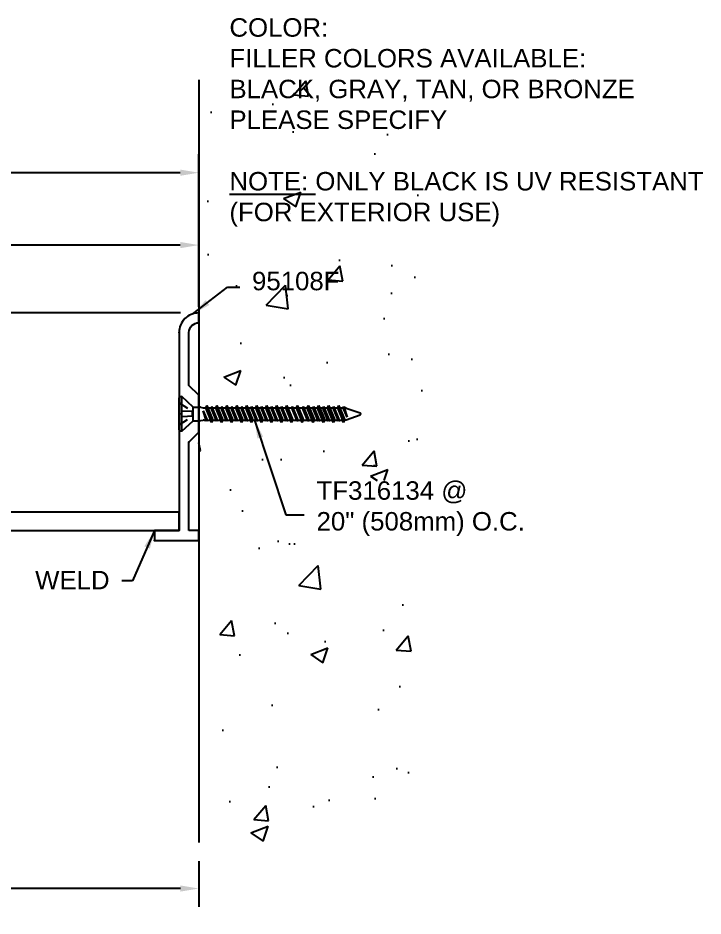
# Model space of a CAD drawing. Header units: inches. Extents: x -3 to 38.8, y -2.6 to 7.1.
# Drawn here: x 10.16 to 17.12, y -2.08 to 7.05 of the extents above; entities that cross this region are included whole.
import ezdxf

# ---------------------------------------------------------------- set-up
doc = ezdxf.new("R2010")
doc.units = ezdxf.units.IN
doc.header["$MEASUREMENT"] = 0
doc.linetypes.add('DASHED', pattern=[0.75, 0.5, -0.25])
for name, color, linetype in [('anchors', 4, 'Continuous'), ('conditions', 1, 'Continuous'), ('dimensions', 3, 'Continuous'), ('METALS', 7, 'Continuous'), ('Text', 2, 'Continuous')]:
    doc.layers.add(name, color=color, linetype=linetype)
doc.styles.add('ARIAL', font='arial.ttf')
doc.dimstyles.new('Arial', dxfattribs={"dimtxt": 0.1875, "dimasz": 0.1875, "dimexe": 0.1875, "dimexo": 0.1875, "dimgap": 0.1875, "dimtad": 0, "dimtih": 1, "dimtoh": 1, "dimdec": 4, "dimzin": 0, "dimdsep": 46, "dimlunit": 4, "dimtxsty": 'ARIAL', "dimcen": 0.09, "dimadec": 0, "dimazin": 0, "dimtfac": 1, "dimtdec": 4, "dimtofl": 0, "dimtmove": 0, "dimatfit": 3, "dimfxl": 0, "dimfrac": 2, "dimtolj": 1, "dimtzin": 0, "dimarcsym": 0})

# ---------------------------------------------------------------- blocks, each defined once
blk = doc.blocks.new('*D0')
at = {"layer": 'DEFPOINTS', "color": 0}
for p in [(11.9928, 4.7424), (11.9928, 3.9279), (3.3063, 2.0078)]:
    blk.add_point(p, dxfattribs=at)
at = {"layer": 'dimensions', "color": 0, "lineweight": -2}
for p, q in [((3.3063, 2.1953), (3.3063, 4.9299)), ((11.9928, 4.1154), (11.9928, 4.9299)), ((3.4938, 4.7424), (6.9699, 4.7424)), ((11.8053, 4.7424), (8.4196, 4.7424))]:
    blk.add_line(p, q, dxfattribs=at)
at = {"layer": 'dimensions', "color": 0}
for points in [[(3.4938, 4.7737), (3.4938, 4.7112), (3.3063, 4.7424)], [(11.8053, 4.7737), (11.8053, 4.7112), (11.9928, 4.7424)]]:
    blk.add_solid(points, dxfattribs=at)
at = {"layer": 'dimensions', "color": 0, "insert": (7.6947, 4.7424), "char_height": 0.1875, "attachment_point": 5, "style": 'ARIAL'}
blk.add_mtext('\\A1;8 11/16"\\P [221mm]', dxfattribs=at)
blk = doc.blocks.new('*D1')
at = {"layer": 'DEFPOINTS', "color": 0}
for p in [(11.9928, 5.4781), (11.9928, 3.9279), (0.7986, 2.0179)]:
    blk.add_point(p, dxfattribs=at)
at = {"layer": 'dimensions', "color": 0, "lineweight": -2}
for p, q in [((0.7986, 2.2054), (0.7986, 5.6656)), ((11.9928, 4.1154), (11.9928, 5.6656)), ((0.9861, 5.4781), (5.6429, 5.4781)), ((11.8053, 5.4781), (7.0926, 5.4781))]:
    blk.add_line(p, q, dxfattribs=at)
at = {"layer": 'dimensions', "color": 0}
for points in [[(0.9861, 5.5094), (0.9861, 5.4469), (0.7986, 5.4781)], [(11.8053, 5.5094), (11.8053, 5.4469), (11.9928, 5.4781)]]:
    blk.add_solid(points, dxfattribs=at)
at = {"layer": 'dimensions', "color": 0, "insert": (6.3678, 5.4781), "char_height": 0.1875, "attachment_point": 5, "style": 'ARIAL'}
blk.add_mtext('\\A1;11 3/16"\\P [284mm]', dxfattribs=at)
blk = doc.blocks.new('*D3')
at = {"layer": 'DEFPOINTS', "color": 0}
for p in [(5.9938, -1.3308), (11.9938, -1.3308), (11.9938, -1.7971)]:
    blk.add_point(p, dxfattribs=at)
at = {"layer": 'dimensions', "color": 0, "lineweight": -2}
for p, q in [((5.9938, -1.5183), (5.9938, -1.9846)), ((11.9938, -1.5183), (11.9938, -1.9846)), ((6.1813, -1.7971), (8.2689, -1.7971)), ((11.8063, -1.7971), (9.7187, -1.7971))]:
    blk.add_line(p, q, dxfattribs=at)
at = {"layer": 'dimensions', "color": 0}
for points in [[(6.1813, -1.7658), (6.1813, -1.8283), (5.9938, -1.7971)], [(11.8063, -1.7658), (11.8063, -1.8283), (11.9938, -1.7971)]]:
    blk.add_solid(points, dxfattribs=at)
at = {"layer": 'dimensions', "color": 0, "insert": (8.9938, -1.7971), "char_height": 0.1875, "attachment_point": 5, "style": 'ARIAL'}
blk.add_mtext('\\A1;6"\\P [152mm]', dxfattribs=at)
blk = doc.blocks.new('95108F')
blk.add_lwpolyline([(0.0634, 0.0634), (0.9634, 0.0634), (1.0634, -0.0366), (1.4384, -0.0366), (1.5384, 0.0634), (2.0769, 0.0634, -0.414214), (2.1759, -0.0356), (2.1759, -0.0366), (2.2759, -0.0366), (2.2759, -0.0356, 0.414214), (2.0769, 0.1634), (1.2609, 0.1634), (1.2509, 0.1534), (1.2409, 0.1634), (0.0634, 0.1634), (0.0634, 0.4134), (-0.0366, 0.4134), (-0.0366, -0.0366), (0.0634, -0.0366)], format="xyb", close=True)
for p in [(-0.0366, 0.4134), (2.0769, 0.1634), (2.1988, 0.1216), (0.9634, 0.0634), (0.0634, -0.0366), (1.4384, -0.0366), (2.2759, -0.0366)]:
    blk.add_point(p)
blk = doc.blocks.new('A$C63CB1885')
for p, q in [((-0.1762, 0), (-0.1747, 0.0182)), ((-0.1762, 0), (0.1762, 0)), ((-0.1762, 0), (-0.0698, -0.1125)), ((-0.1634, 0.0285), (0.1634, 0.0285)), ((0.0698, -0.1125), (0.1762, 0)), ((0.1762, 0), (0.1747, 0.0182)), ((-0.0698, -0.1125), (0.0698, -0.1125)), ((-0.0698, -0.1125), (-0.0698, -0.1796)), ((0.0698, -0.1125), (0.0698, -0.1796)), ((-0.0863, -0.3019), (0.0862, -0.2511)), ((-0.0737, -0.2511), (0.0321, -0.2146)), ((-0.0737, -0.2511), (-0.0622, -0.2449)), ((-0.0737, -0.2511), (-0.0622, -0.2573)), ((-0.0687, -0.1892), (-0.0633, -0.2152)), ((-0.0623, -0.2248), (-0.0622, -0.2449)), ((-0.0622, -0.2449), (0.0321, -0.2146)), ((0.0321, -0.2146), (-0.0622, -0.2573)), ((0.0622, -0.2382), (-0.0622, -0.289)), ((-0.0622, -0.2573), (-0.0622, -0.289)), ((0.0622, -0.264), (-0.0622, -0.3148)), ((0.0622, -0.2248), (0.0622, -0.2382)), ((0.0862, -0.2511), (0.0622, -0.264)), ((0.0622, -0.264), (0.0622, -0.2957)), ((0.0862, -0.2511), (0.0622, -0.2382)), ((0.0687, -0.1892), (0.0633, -0.2152)), ((-0.0863, -0.3019), (-0.0622, -0.289)), ((-0.0863, -0.3019), (-0.0622, -0.3148)), ((-0.0863, -0.4034), (0.0862, -0.3527)), ((-0.0737, -0.3527), (0.0737, -0.3019)), ((-0.0737, -0.3527), (-0.0622, -0.3465)), ((-0.0737, -0.3527), (-0.0622, -0.3588)), ((-0.0622, -0.3465), (0.0622, -0.2957)), ((0.0622, -0.308), (-0.0622, -0.3588)), ((-0.0622, -0.3148), (-0.0622, -0.3465)), ((0.0622, -0.3397), (-0.0622, -0.3905)), ((-0.0622, -0.3588), (-0.0622, -0.3905)), ((0.0737, -0.3019), (0.0622, -0.2957)), ((0.0737, -0.3019), (0.0622, -0.308)), ((0.0622, -0.308), (0.0622, -0.3397)), ((0.0862, -0.3527), (0.0622, -0.3656)), ((0.0862, -0.3527), (0.0622, -0.3397)), ((-0.0863, -0.4034), (-0.0622, -0.3905)), ((-0.0863, -0.4034), (-0.0622, -0.4164)), ((-0.0863, -0.505), (0.0862, -0.4542)), ((-0.0737, -0.4542), (0.0737, -0.4034)), ((-0.0737, -0.4542), (-0.0622, -0.4481)), ((-0.0737, -0.4542), (-0.0622, -0.4604)), ((0.0622, -0.3656), (-0.0622, -0.4164)), ((-0.0622, -0.4481), (0.0622, -0.3973)), ((0.0622, -0.4096), (-0.0622, -0.4604)), ((-0.0622, -0.4164), (-0.0622, -0.4481)), ((0.0622, -0.4413), (-0.0622, -0.4921)), ((0.0622, -0.3656), (0.0622, -0.3973)), ((0.0737, -0.4034), (0.0622, -0.3973)), ((0.0737, -0.4034), (0.0622, -0.4096)), ((0.0622, -0.4096), (0.0622, -0.4413)), ((0.0862, -0.4542), (0.0622, -0.4671)), ((0.0862, -0.4542), (0.0622, -0.4413)), ((-0.0863, -0.505), (-0.0622, -0.4921)), ((-0.0863, -0.505), (-0.0622, -0.5179)), ((-0.0737, -0.5558), (0.0737, -0.505)), ((-0.0622, -0.4604), (-0.0622, -0.4921)), ((0.0622, -0.4671), (-0.0622, -0.5179)), ((-0.0622, -0.5496), (0.0622, -0.4988)), ((0.0622, -0.5112), (-0.0622, -0.5619)), ((-0.0622, -0.5179), (-0.0622, -0.5496)), ((0.0622, -0.5429), (-0.0622, -0.5936)), ((0.0622, -0.4671), (0.0622, -0.4988)), ((0.0737, -0.505), (0.0622, -0.4988)), ((0.0737, -0.505), (0.0622, -0.5112)), ((0.0622, -0.5112), (0.0622, -0.5429)), ((0.0862, -0.5558), (0.0622, -0.5429)), ((-0.0863, -0.6066), (0.0862, -0.5558)), ((-0.0863, -0.6066), (-0.0622, -0.5936)), ((-0.0863, -0.6066), (-0.0622, -0.6195)), ((-0.0737, -0.5558), (-0.0622, -0.5496)), ((-0.0737, -0.5558), (-0.0622, -0.5619)), ((-0.0737, -0.6573), (0.0737, -0.6066)), ((-0.0622, -0.5619), (-0.0622, -0.5936)), ((0.0622, -0.5687), (-0.0622, -0.6195)), ((-0.0622, -0.6512), (0.0622, -0.6004)), ((0.0622, -0.6127), (-0.0622, -0.6635)), ((-0.0622, -0.6195), (-0.0622, -0.6512)), ((0.0862, -0.5558), (0.0622, -0.5687)), ((0.0622, -0.5687), (0.0622, -0.6004)), ((0.0737, -0.6066), (0.0622, -0.6004)), ((0.0737, -0.6066), (0.0622, -0.6127)), ((0.0622, -0.6127), (0.0622, -0.6444)), ((-0.0863, -0.7081), (0.0862, -0.6573)), ((-0.0863, -0.7081), (-0.0622, -0.6952)), ((-0.0863, -0.7081), (-0.0622, -0.721)), ((-0.0737, -0.6573), (-0.0622, -0.6512)), ((-0.0737, -0.6573), (-0.0622, -0.6635)), ((-0.0737, -0.7589), (0.0737, -0.7081)), ((0.0622, -0.6444), (-0.0622, -0.6952)), ((-0.0622, -0.6635), (-0.0622, -0.6952)), ((0.0622, -0.6703), (-0.0622, -0.721)), ((-0.0622, -0.7527), (0.0622, -0.702)), ((0.0622, -0.7143), (-0.0622, -0.7651)), ((-0.0622, -0.721), (-0.0622, -0.7527)), ((0.0862, -0.6573), (0.0622, -0.6703)), ((0.0622, -0.6703), (0.0622, -0.702)), ((0.0737, -0.7081), (0.0622, -0.702)), ((0.0737, -0.7081), (0.0622, -0.7143)), ((0.0622, -0.7143), (0.0622, -0.746)), ((0.0862, -0.6573), (0.0622, -0.6444)), ((-0.0863, -0.8097), (0.0862, -0.7589)), ((-0.0863, -0.8097), (-0.0622, -0.7968)), ((-0.0863, -0.8097), (-0.0622, -0.8226)), ((-0.0737, -0.7589), (-0.0622, -0.7527)), ((-0.0737, -0.7589), (-0.0622, -0.7651)), ((-0.0737, -0.8605), (0.0737, -0.8097)), ((0.0622, -0.746), (-0.0622, -0.7968)), ((-0.0622, -0.7651), (-0.0622, -0.7967)), ((0.0622, -0.7718), (-0.0622, -0.8226)), ((-0.0622, -0.8543), (0.0622, -0.8035)), ((0.0622, -0.8159), (-0.0622, -0.8666)), ((0.0862, -0.7589), (0.0622, -0.7718)), ((0.0622, -0.7718), (0.0622, -0.8035)), ((0.0737, -0.8097), (0.0622, -0.8035)), ((0.0737, -0.8097), (0.0622, -0.8159)), ((0.0622, -0.8159), (0.0622, -0.8475)), ((0.0862, -0.7589), (0.0622, -0.746)), ((-0.0863, -0.9112), (0.0862, -0.8605)), ((-0.0863, -0.9112), (-0.0622, -0.8983)), ((-0.0863, -0.9112), (-0.0622, -0.9242)), ((-0.0737, -0.8605), (-0.0622, -0.8543)), ((-0.0737, -0.8605), (-0.0622, -0.8666)), ((-0.0737, -0.962), (0.0737, -0.9112)), ((-0.0622, -0.8226), (-0.0622, -0.8543)), ((0.0622, -0.8475), (-0.0622, -0.8983)), ((-0.0622, -0.8666), (-0.0622, -0.8983)), ((0.0622, -0.8734), (-0.0622, -0.9242)), ((-0.0622, -0.9559), (0.0622, -0.9051)), ((0.0862, -0.8605), (0.0622, -0.8734)), ((0.0622, -0.8734), (0.0622, -0.9051)), ((0.0737, -0.9112), (0.0622, -0.9051)), ((0.0737, -0.9112), (0.0622, -0.9174)), ((0.0862, -0.8605), (0.0622, -0.8475)), ((-0.0863, -1.0128), (0.0862, -0.962)), ((-0.0863, -1.0128), (-0.0622, -0.9999)), ((-0.0737, -0.962), (-0.0622, -0.9559)), ((-0.0737, -0.962), (-0.0622, -0.9682)), ((0.0622, -0.9174), (-0.0622, -0.9682)), ((-0.0622, -0.9242), (-0.0622, -0.9558)), ((0.0622, -0.9491), (-0.0622, -0.9999)), ((-0.0622, -0.9682), (-0.0622, -0.9999)), ((0.0622, -0.975), (-0.0622, -1.0257)), ((0.0622, -0.9174), (0.0622, -0.9491)), ((0.0862, -0.962), (0.0622, -0.975)), ((0.0622, -0.975), (0.0622, -1.0066)), ((0.0862, -0.962), (0.0622, -0.9491)), ((-0.0863, -1.0128), (-0.0622, -1.0257)), ((-0.0863, -1.1144), (0.0862, -1.0636)), ((-0.0737, -1.0636), (0.0737, -1.0128)), ((-0.0737, -1.0636), (-0.0622, -1.0574)), ((-0.0737, -1.0636), (-0.0622, -1.0698)), ((-0.0622, -1.0574), (0.0622, -1.0066)), ((0.0622, -1.019), (-0.0622, -1.0698)), ((-0.0622, -1.0257), (-0.0622, -1.0574)), ((0.0622, -1.0507), (-0.0622, -1.1015)), ((-0.0622, -1.0697), (-0.0622, -1.1014)), ((0.0622, -1.0765), (-0.0622, -1.1273)), ((0.0737, -1.0128), (0.0622, -1.0066)), ((0.0737, -1.0128), (0.0622, -1.019)), ((0.0622, -1.019), (0.0622, -1.0507)), ((0.0862, -1.0636), (0.0622, -1.0765)), ((0.0622, -1.0765), (0.0622, -1.1145)), ((0.0862, -1.0636), (0.0622, -1.0507)), ((-0.0863, -1.1144), (-0.0622, -1.1015)), ((-0.0863, -1.1144), (-0.0622, -1.1273)), ((-0.0863, -1.2223), (0.0862, -1.1715)), ((-0.0737, -1.1715), (0.0737, -1.1207)), ((-0.0737, -1.1715), (-0.0622, -1.1653)), ((-0.0737, -1.1715), (-0.0622, -1.1776)), ((-0.0622, -1.1653), (0.0622, -1.1145)), ((0.0622, -1.1269), (-0.0622, -1.1776)), ((-0.0622, -1.1273), (-0.0622, -1.1653)), ((0.0622, -1.1585), (-0.0622, -1.2093)), ((-0.0622, -1.1776), (-0.0622, -1.2093)), ((0.0622, -1.1844), (-0.0622, -1.2352)), ((0.0737, -1.1207), (0.0622, -1.1145)), ((0.0737, -1.1207), (0.0622, -1.1269)), ((0.0622, -1.1269), (0.0622, -1.1585)), ((0.0862, -1.1715), (0.0622, -1.1844)), ((0.0622, -1.1844), (0.0622, -1.2247)), ((0.0862, -1.1715), (0.0622, -1.1585)), ((-0.0863, -1.2223), (-0.0622, -1.2093)), ((-0.0863, -1.2223), (-0.0622, -1.2352)), ((-0.0737, -1.2816), (0.0737, -1.2308)), ((-0.0737, -1.2816), (-0.0622, -1.2754)), ((-0.0622, -1.2754), (0.0622, -1.2247)), ((-0.0622, -1.2352), (-0.0622, -1.2754)), ((0.0622, -1.237), (-0.0622, -1.2878)), ((0.0622, -1.2687), (-0.0622, -1.3195)), ((0.0737, -1.2308), (0.0622, -1.2247)), ((0.0737, -1.2308), (0.0622, -1.237)), ((0.0622, -1.237), (0.0622, -1.2687)), ((0.0862, -1.2816), (0.0622, -1.2687)), ((-0.0863, -1.3324), (0.0862, -1.2816)), ((-0.0863, -1.3324), (-0.0622, -1.3195)), ((-0.0863, -1.3324), (-0.0622, -1.3453)), ((-0.0737, -1.2816), (-0.0622, -1.2878)), ((-0.0737, -1.3872), (0.0737, -1.3365)), ((-0.0622, -1.2877), (-0.0622, -1.3194)), ((0.0622, -1.2945), (-0.0622, -1.3453)), ((-0.0622, -1.3811), (0.0622, -1.3303)), ((0.0622, -1.3426), (-0.0622, -1.3934)), ((-0.0622, -1.3453), (-0.0622, -1.381)), ((0.0862, -1.2816), (0.0622, -1.2945)), ((0.0622, -1.2945), (0.0622, -1.3303)), ((0.0737, -1.3365), (0.0622, -1.3303)), ((0.0737, -1.3365), (0.0622, -1.3426)), ((0.0622, -1.3426), (0.0622, -1.3743)), ((-0.0863, -1.438), (0.0862, -1.3872)), ((-0.0863, -1.438), (-0.0622, -1.4251)), ((-0.0863, -1.438), (-0.0622, -1.4509)), ((-0.0737, -1.3872), (-0.0622, -1.3811)), ((-0.0737, -1.3872), (-0.0622, -1.3934)), ((-0.0737, -1.4895), (0.0737, -1.4387)), ((0.0622, -1.3743), (-0.0622, -1.4251)), ((-0.0622, -1.3934), (-0.0622, -1.4251)), ((0.0622, -1.4002), (-0.0622, -1.4509)), ((-0.0622, -1.4833), (0.0622, -1.4326)), ((0.0622, -1.4449), (-0.0622, -1.4957)), ((-0.0622, -1.4509), (-0.0622, -1.4833)), ((0.0862, -1.3872), (0.0622, -1.4002)), ((0.0622, -1.4002), (0.0622, -1.4326)), ((0.0737, -1.4387), (0.0622, -1.4326)), ((0.0737, -1.4387), (0.0622, -1.4449)), ((0.0622, -1.4449), (0.0622, -1.4766)), ((0.0862, -1.3872), (0.0622, -1.3743)), ((-0.0863, -1.5403), (0.0862, -1.4895)), ((-0.0863, -1.5403), (-0.0622, -1.5274)), ((-0.0863, -1.5403), (-0.0622, -1.5532)), ((-0.0737, -1.4895), (-0.0622, -1.4833)), ((-0.0737, -1.4895), (-0.0622, -1.4957)), ((-0.0737, -1.5918), (0.0737, -1.541)), ((0.0622, -1.4766), (-0.0622, -1.5274)), ((-0.0622, -1.4956), (-0.0621, -1.5273)), ((0.0622, -1.5024), (-0.0622, -1.5532)), ((-0.0622, -1.5856), (0.0622, -1.5348)), ((0.0622, -1.5471), (-0.0622, -1.5979)), ((0.0862, -1.4895), (0.0622, -1.5024)), ((0.0622, -1.5024), (0.0622, -1.5348)), ((0.0737, -1.541), (0.0622, -1.5348)), ((0.0737, -1.541), (0.0622, -1.5471)), ((0.0622, -1.5471), (0.0622, -1.5788)), ((0.0862, -1.4895), (0.0622, -1.4766)), ((-0.0863, -1.6425), (0.0862, -1.5918)), ((-0.0863, -1.6425), (-0.0622, -1.6296)), ((-0.0863, -1.6425), (-0.0622, -1.6555)), ((-0.0737, -1.5918), (-0.0622, -1.5856)), ((-0.0737, -1.5918), (-0.0622, -1.5979)), ((0.0622, -1.5788), (-0.0622, -1.6296)), ((0.0622, -1.6047), (-0.0622, -1.6555)), ((-0.0621, -1.5532), (-0.0621, -1.5856)), ((-0.0621, -1.5979), (-0.0621, -1.6296)), ((-0.0335, -1.6795), (0.0622, -1.6364)), ((-0.0335, -1.6795), (0.0737, -1.6425)), ((0.0862, -1.5918), (0.0622, -1.6047)), ((0.0622, -1.6047), (0.0622, -1.6522)), ((0.0737, -1.6425), (0.0622, -1.6364)), ((0.0737, -1.6425), (0.0622, -1.6487)), ((0.0862, -1.5918), (0.0622, -1.5788)), ((-0.0596, -1.6676), (-0.0096, -1.8103)), ((0.0622, -1.6487), (-0.0335, -1.6795)), ((0.0596, -1.6676), (0.0096, -1.8103))]:
    blk.add_line(p, q)
at = {"linetype": 'DASHED', "ltscale": 0.025}
for p, q in [((-0.1125, 0.0285), (-0.024, -0.1065)), ((-0.024, -0.1065), (-0.0311, 0.0283)), ((0.024, -0.1065), (0.0311, 0.0285)), ((0.1125, 0.0285), (0.024, -0.1065)), ((-0.024, -0.1065), (0.024, -0.1065))]:
    blk.add_line(p, q, dxfattribs=at)
for centre, radius, start, end in [((-0.1634, 0.0173), 0.0112, 90, 175), ((0.1634, 0.0173), 0.0112, 5, 90), ((-0.0233, -0.1796), 0.0465, 180, 191.9357), ((0.0233, -0.1796), 0.0465, 348.0643, 0), ((-0.1088, -0.2248), 0.0465, 0, 11.9357), ((0.1087, -0.2248), 0.0465, 168.0643, 180), ((-0.0158, -1.6522), 0.0465, 183.94761, 199.30575), ((0.0158, -1.6522), 0.0465, 340.69425, 0), ((0, -1.806), 0.0106, 204.10008, 335.89992)]:
    blk.add_arc(centre, radius, start, end)
blk = doc.blocks.new('TF316134')
blk.add_blockref('A$C63CB1885', (0, -0.0285))
blk = doc.blocks.new('*D21')
at = {"layer": 'DEFPOINTS', "color": 0}
for p in [(-2.537, 4.0529), (11.9938, 4.0529), (-0.9225, 2.0278)]:
    blk.add_point(p, dxfattribs=at)
at = {"layer": 'dimensions', "color": 0, "lineweight": -2}
for p, q in [((11.8063, 4.0529), (-2.7245, 4.0529)), ((-2.537, 3.8654), (-2.537, 3.5047)), ((-2.537, 2.2153), (-2.537, 2.5761)), ((-1.11, 2.0278), (-2.7245, 2.0278))]:
    blk.add_line(p, q, dxfattribs=at)
at = {"layer": 'dimensions', "color": 0}
for points in [[(-2.5683, 3.8654), (-2.5058, 3.8654), (-2.537, 4.0529)], [(-2.5683, 2.2153), (-2.5058, 2.2153), (-2.537, 2.0278)]]:
    blk.add_solid(points, dxfattribs=at)
at = {"layer": 'dimensions', "color": 0, "insert": (-2.537, 3.0404), "char_height": 0.1875, "attachment_point": 5, "style": 'ARIAL'}
blk.add_mtext('\\A1;2"\\P [51mm]', dxfattribs=at)

msp = doc.modelspace()

# ---------------------------------------------------------------- hatches: boundary and pattern name
at = {"layer": 'conditions'}
h = msp.add_hatch(dxfattribs=at)
h.set_pattern_fill('AR-CONC', color=256, scale=0.25, style=0)
h.paths.add_polyline_path([(14.29924, 6.42269), (11.99381, 6.42269), (11.99381, 2.97147), (12.00677, 2.97147), (12.0375, 2.96498, 0.0521265), (12.04711, 2.96397), (12.06048, 2.96397), (12.07341, 2.98797), (12.08633, 2.96397), (12.11803, 2.96397), (12.12419, 2.97542), (12.13035, 2.96397), (12.16205, 2.96397), (12.17497, 2.98797), (12.1879, 2.96397), (12.21959, 2.96397), (12.22575, 2.97542), (12.23191, 2.96397), (12.26361, 2.96397), (12.27653, 2.98797), (12.28946, 2.96397), (12.32115, 2.96397), (12.32731, 2.97542), (12.33348, 2.96397), (12.36517, 2.96397), (12.3781, 2.98797), (12.39102, 2.96397), (12.42271, 2.96397), (12.42888, 2.97542), (12.43504, 2.96397), (12.46673, 2.96397), (12.47966, 2.98797), (12.49258, 2.96397), (12.52428, 2.96397), (12.53044, 2.97542), (12.5366, 2.96397), (12.5683, 2.96397), (12.58122, 2.98797), (12.59415, 2.96397), (12.62584, 2.96397), (12.632, 2.97542), (12.63816, 2.96397), (12.66986, 2.96397), (12.68278, 2.98797), (12.69571, 2.96397), (12.7274, 2.96397), (12.73356, 2.97542), (12.73973, 2.96397), (12.77142, 2.96397), (12.78435, 2.98797), (12.79727, 2.96397), (12.82896, 2.96397), (12.83513, 2.97542), (12.84129, 2.96397), (12.87298, 2.96397), (12.88591, 2.98797), (12.89883, 2.96397), (12.93684, 2.96397), (12.94301, 2.97542), (12.94917, 2.96397), (12.98086, 2.96397), (12.99379, 2.98797), (13.00671, 2.96397), (13.04697, 2.96397), (13.05313, 2.97542), (13.0593, 2.96397), (13.09099, 2.96397), (13.10392, 2.98797), (13.11684, 2.96397), (13.1526, 2.96397), (13.15877, 2.97542), (13.16493, 2.96397), (13.19662, 2.96397), (13.20955, 2.98797), (13.22247, 2.96397), (13.25486, 2.96397), (13.26103, 2.97542), (13.26719, 2.96397), (13.29888, 2.96397), (13.31181, 2.98797), (13.32473, 2.96397), (13.35713, 2.96397), (13.36329, 2.97542), (13.36945, 2.96397), (13.40115, 2.96397), (13.41407, 2.98797), (13.427, 2.96397), (13.45061, 2.96397), (13.44408, 2.97849), (13.45024, 2.98994), (13.45641, 2.97849), (13.46107, 2.96397), (13.47453, 2.96397, -0.084437), (13.4899, 2.96136), (13.63096, 2.91195, -0.7741233), (13.63096, 2.8915), (13.4899, 2.84209, -0.0665255), (13.47784, 2.83959), (13.46485, 2.81547), (13.45193, 2.83947), (13.42023, 2.83947), (13.41407, 2.82803), (13.40791, 2.83947), (13.37552, 2.83947), (13.36259, 2.81547), (13.34967, 2.83947), (13.31797, 2.83947), (13.31181, 2.82803), (13.30565, 2.83947), (13.27325, 2.83947), (13.26033, 2.81547), (13.2474, 2.83947), (13.21571, 2.83947), (13.20955, 2.82803), (13.20338, 2.83947), (13.16762, 2.83947), (13.1547, 2.81547), (13.14177, 2.83947), (13.11008, 2.83947), (13.10392, 2.82803), (13.09775, 2.83947), (13.05749, 2.83947), (13.04457, 2.81547), (13.03164, 2.83947), (12.99995, 2.83947), (12.99379, 2.82803), (12.98762, 2.83947), (12.97547, 2.83947), (12.94961, 2.83947), (12.93669, 2.81547), (12.92376, 2.83947), (12.89207, 2.83947), (12.88591, 2.82803), (12.87974, 2.83947), (12.84805, 2.83947), (12.83513, 2.81547), (12.8222, 2.83947), (12.79051, 2.83947), (12.78435, 2.82803), (12.77818, 2.83947), (12.74649, 2.83947), (12.73356, 2.81547), (12.72064, 2.83947), (12.68895, 2.83947), (12.68278, 2.82803), (12.67662, 2.83947), (12.64493, 2.83947), (12.632, 2.81547), (12.61908, 2.83947), (12.58738, 2.83947), (12.58122, 2.82803), (12.57506, 2.83947), (12.54336, 2.83947), (12.53044, 2.81547), (12.51751, 2.83947), (12.48582, 2.83947), (12.47966, 2.82803), (12.47349, 2.83947), (12.4418, 2.83947), (12.42888, 2.81547), (12.41595, 2.83947), (12.38426, 2.83947), (12.3781, 2.82803), (12.37193, 2.83947), (12.34024, 2.83947), (12.32731, 2.81547), (12.31439, 2.83947), (12.2827, 2.83947), (12.27653, 2.82803), (12.27037, 2.83947), (12.23868, 2.83947), (12.22575, 2.81547), (12.21283, 2.83947), (12.18113, 2.83947), (12.17497, 2.82803), (12.16881, 2.83947), (12.13711, 2.83947), (12.12419, 2.81547), (12.11126, 2.83947), (12.07957, 2.83947), (12.07341, 2.82803), (12.06724, 2.83947), (12.04711, 2.83947, 0.0521265), (12.0375, 2.83847), (12.00677, 2.83197), (11.99381, 2.83197), (11.99381, 2.71537), (11.99381, -1.33074), (14.29924, -1.33074), (14.29924, 1.60875), (13.08629, 1.60875), (13.08629, 2.34954), (14.29924, 2.34954)])
h.paths.add_polyline_path([(12.43971, 4.55615), (12.43971, 4.91866), (13.41746, 4.91866), (13.41746, 4.55615)], flags=16)
h.paths.add_polyline_path([(12.42727, 4.8657), (13.38651, 4.8657), (13.38651, 4.58049), (12.42727, 4.58049)], flags=24)

# ---------------------------------------------------------------- linework, layer by layer
msp.add_line((11.99381, 6.42269), (11.99381, -1.33074), dxfattribs=at)
at = {"layer": 'METALS'}
msp.add_lwpolyline([(3.30631, 2.02785), (3.30631, 1.84035), (11.79381, 1.84037), (11.79381, 2.02785)], close=True, dxfattribs=at)

# ---------------------------------------------------------------- block references
at = {"layer": 'anchors', "rotation": 90}
msp.add_blockref('TF316134', (11.79381, 3.02672), dxfattribs=at)
at = {"layer": 'METALS', "rotation": 90}
msp.add_blockref('95108F', (11.95721, 1.77701), dxfattribs=at)

# ---------------------------------------------------------------- texts
at = {"layer": 'Text', "insert": (12.30438, 7.04791), "char_height": 0.25, "width": 7.03125, "attachment_point": 1, "style": 'ARIAL'}
msp.add_mtext('{\\H0.75x;COLOR:\\L                           \\l   \\~\\PFILLER COLORS AVAILABLE:\\PBLACK, GRAY, TAN, OR BRONZE\\PPLEASE SPECIFY\\~\\P\\P\\LNOTE:\\l ONLY BLACK IS UV RESISTANT\\P(FOR EXTERIOR USE) }', dxfattribs=at)
at = {"layer": 'Text', "char_height": 0.1875, "style": 'ARIAL'}
for s, insert, attachment_point in [('\\A1;95108F', (12.53406, 4.3756), 4), ('\\A1;TF316134 @\\P20" (508mm) O.C.', (13.18974, 2.06335), 4), ('\\A1;WELD', (11.08729, 1.33798), 6)]:
    msp.add_mtext(s, dxfattribs=dict(at, insert=insert, attachment_point=attachment_point))

# ---------------------------------------------------------------- dimensions: what is measured, and where the dimension line sits
at = {"layer": 'dimensions'}
for base, p1, p2, picture, middle in [((11.99281, 5.47812), (0.79862, 2.01795), (11.99281, 3.92787), '*D1', (6.36778, 5.47812)), ((11.99281, 4.74245), (3.30631, 2.00785), (11.99281, 3.92787), '*D0', (7.69475, 4.74245)), ((11.99381, -1.79706), (5.99381, -1.33077), (11.99381, -1.33077), '*D3', (8.99381, -1.79706))]:
    dim = msp.add_linear_dim(base=base, p1=p1, p2=p2, dimstyle='Arial', override={"dimpost": '\\X'}, dxfattribs=at)
    dim.commit()
    dim.dimension.update_dxf_attribs({"geometry": picture, "text_midpoint": middle, "dimtype": 160})
dim = msp.add_linear_dim(base=(-2.53704, 4.05287), p1=(-0.92252, 2.02785), p2=(11.99381, 4.05287), angle=90, dimstyle='Arial', override={"dimpost": '\\X'}, dxfattribs=at)
dim.commit()
dim.dimension.update_dxf_attribs({"geometry": '*D21', "text_midpoint": (-2.53704, 3.04036), "dimtype": 160})

# ---------------------------------------------------------------- leaders
at = {"layer": 'Text'}
for points in [[(11.93346, 4.04381), (12.28338, 4.3131), (12.40906, 4.3131)], [(12.5592, 2.96451), (12.87724, 2.00085), (13.06474, 2.00085)], [(11.54381, 1.84037), (11.32003, 1.33097), (11.21229, 1.33097)]]:
    msp.add_leader(points, dimstyle='Arial', override={"dimgap": 0.125, "dimtad": 0}, dxfattribs=at)

doc.saveas('drawing.dxf')
